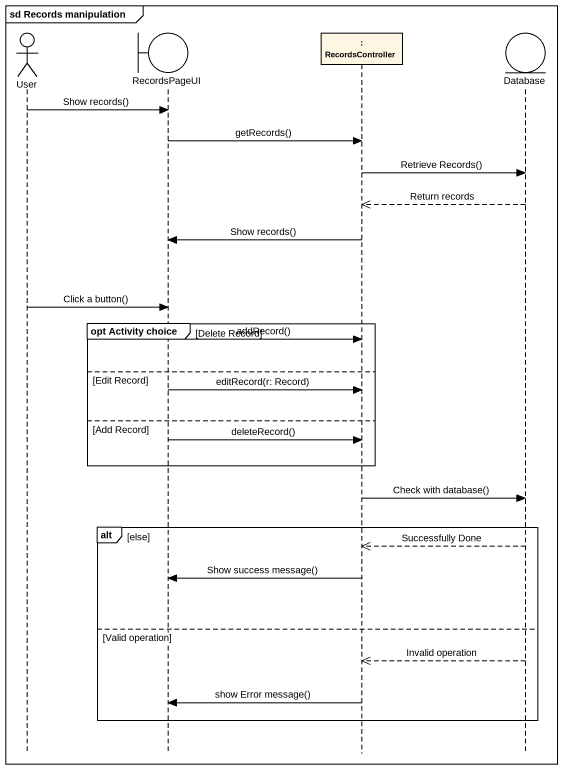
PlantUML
@startuml
mainframe sd Records manipulation
hide footbox
actor User
boundary RecordsPageUI
participant ": RecordsController" as RecordsController
entity "Database" as Database_

User -> RecordsPageUI : Show records()
RecordsPageUI -> RecordsController : getRecords()
RecordsController -> Database_ : Retrieve Records()
Database_ -->> RecordsController : Return records
RecordsController -> RecordsPageUI : Show records()
User -> RecordsPageUI : Click a button()
group opt Activity choice [Delete Record]
  RecordsPageUI -> RecordsController : addRecord()
else Edit Record
  RecordsPageUI -> RecordsController : editRecord(r: Record)
else Add Record
  RecordsPageUI -> RecordsController : deleteRecord()
end
RecordsController -> Database_ : Check with database()
alt else
  Database_ -->> RecordsController : Successfully Done
  RecordsController -> RecordsPageUI : Show success message()
else Valid operation
  Database_ -->> RecordsController : Invalid operation
  RecordsController -> RecordsPageUI : show Error message()
end
@enduml
